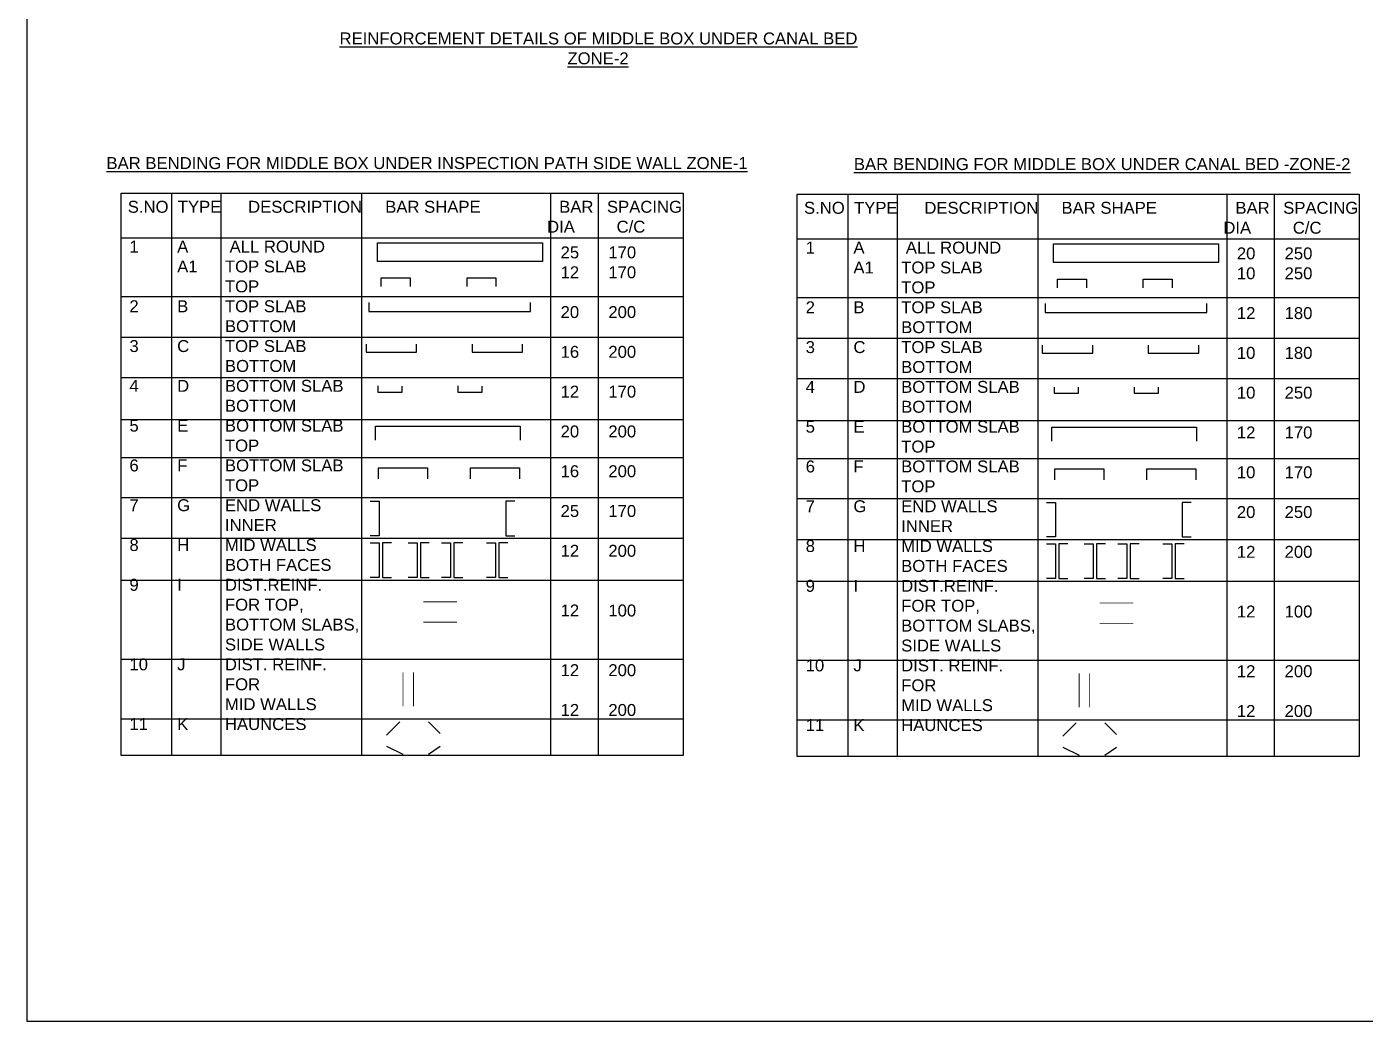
# Model space of a CAD drawing. Header units: millimetres. Extents: x 5124 to 2430164, y 2311 to 45642708.
# Drawn here: x 2326979 to 2360615, y 45591893 to 45616891 of the extents above; entities that cross this region are included whole.
import ezdxf

# ---------------------------------------------------------------- set-up
doc = ezdxf.new("R2010")
doc.units = ezdxf.units.MM
doc.header["$MEASUREMENT"] = 0
doc.linetypes.add('ACAD_ISO07W100', pattern=[3, 0, -3])
doc.layers.add('DRAWING', color=7, linetype='Continuous')
doc.layers.add('TEXT', color=7, linetype='Continuous')
doc.styles.get("Standard").update_dxf_attribs({"font": 'arial.ttf', "height": 280})

msp = doc.modelspace()

# ---------------------------------------------------------------- linework, layer by layer
at = {"layer": 'DRAWING'}
msp.add_lwpolyline([(2398937.7, 45642707.7), (2326979.3, 45642707.7), (2326979.3, 45591892.6), (2398937.7, 45591892.6)], close=True, dxfattribs=at)
at = {"layer": 'TEXT'}
for points in [[(2329348.6, 45612705.7), (2343472.3, 45612705.7), (2343472.3, 45598572.7), (2329348.6, 45598572.7)], [(2346343, 45612679.8), (2360466.7, 45612679.8), (2360466.7, 45598546.7), (2346343, 45598546.7)], [(2335789.4, 45611456.1), (2339937.6, 45611456.1), (2339937.6, 45610993.7), (2335789.4, 45610993.7)], [(2352783.8, 45611430.2), (2356932, 45611430.2), (2356932, 45610967.8), (2352783.8, 45610967.8)]]:
    msp.add_lwpolyline(points, close=True, dxfattribs=at)
for points in [[(2330619.9, 45612705.7), (2330619.9, 45598572.7)], [(2331858, 45612705.7), (2331858, 45598572.7)], [(2335390.7, 45612705.7), (2335390.7, 45598572.7)], [(2340144.2, 45612705.7), (2340144.2, 45598572.7)], [(2341336.4, 45612705.7), (2341336.4, 45598572.7)], [(2347614.3, 45612679.8), (2347614.3, 45598546.7)], [(2348852.4, 45612679.8), (2348852.4, 45598546.7)], [(2352385.1, 45612679.8), (2352385.1, 45598546.7)], [(2357138.6, 45612679.8), (2357138.6, 45598546.7)], [(2358330.9, 45612679.8), (2358330.9, 45598546.7)], [(2343472.3, 45611579.7), (2329348.6, 45611579.7)], [(2360466.7, 45611553.7), (2346343, 45611553.7)], [(2335886.9, 45610357.8), (2335886.9, 45610575.5), (2336614.5, 45610575.5), (2336614.5, 45610357.8)], [(2338043.5, 45610357.8), (2338043.5, 45610575.5), (2338771.1, 45610575.5), (2338771.1, 45610357.8)], [(2352881.3, 45610331.9), (2352881.3, 45610549.6), (2353608.9, 45610549.6), (2353608.9, 45610331.9)], [(2355038, 45610331.9), (2355038, 45610549.6), (2355765.5, 45610549.6), (2355765.5, 45610331.9)], [(2343472.3, 45610102.8), (2329348.6, 45610102.8)], [(2360466.7, 45610076.8), (2346343, 45610076.8)], [(2335575, 45609963.1), (2335575, 45609731.5), (2339640.7, 45609731.5), (2339640.7, 45609963.1)], [(2352569.4, 45609937.2), (2352569.4, 45609705.6), (2356635.1, 45609705.6), (2356635.1, 45609937.2)], [(2343472.3, 45609083.3), (2329348.6, 45609083.3)], [(2335505.8, 45608915.8), (2335505.8, 45608710.5), (2336773.2, 45608710.5), (2336773.2, 45608915.8)], [(2338169, 45608915.8), (2338169, 45608710.5), (2339436.4, 45608710.5), (2339436.4, 45608915.8)], [(2360466.7, 45609057.4), (2346343, 45609057.4)], [(2352500.2, 45608889.9), (2352500.2, 45608684.6), (2353767.6, 45608684.6), (2353767.6, 45608889.9)], [(2355163.4, 45608889.9), (2355163.4, 45608684.6), (2356430.8, 45608684.6), (2356430.8, 45608889.9)], [(2343472.3, 45608067.6), (2329348.6, 45608067.6)], [(2335801.5, 45607860.5), (2335801.5, 45607702.2), (2336416.5, 45607702.2), (2336416.5, 45607854.2)], [(2337811.2, 45607860.5), (2337811.2, 45607702.2), (2338426.2, 45607702.2), (2338426.2, 45607854.2)], [(2360466.7, 45608041.6), (2346343, 45608041.6)], [(2352796, 45607834.6), (2352796, 45607676.3), (2353410.9, 45607676.3), (2353410.9, 45607828.2)], [(2354805.6, 45607834.6), (2354805.6, 45607676.3), (2355420.6, 45607676.3), (2355420.6, 45607828.2)], [(2343472.3, 45607010.5), (2329348.6, 45607010.5)], [(2335745.6, 45606502.6), (2335745.6, 45606850.3), (2339376.7, 45606850.3), (2339376.7, 45606502.6)], [(2360466.7, 45606984.6), (2346343, 45606984.6)], [(2352740, 45606476.6), (2352740, 45606824.3), (2356371.2, 45606824.3), (2356371.2, 45606476.6)], [(2343472.3, 45606057.9), (2329348.6, 45606057.9)], [(2335821.8, 45605525.4), (2335821.8, 45605803.9), (2337048.6, 45605803.9), (2337048.6, 45605525.4)], [(2338134.6, 45605525.4), (2338134.6, 45605803.9), (2339361.4, 45605803.9), (2339361.4, 45605525.4)], [(2360466.7, 45606031.9), (2346343, 45606031.9)], [(2352816.2, 45605499.5), (2352816.2, 45605778), (2354043, 45605778), (2354043, 45605499.5)], [(2355129, 45605499.5), (2355129, 45605778), (2356355.8, 45605778), (2356355.8, 45605499.5)], [(2343472.3, 45605051.5), (2329348.6, 45605051.5)], [(2335610.8, 45604961.5), (2335835.1, 45604961.5), (2335835.1, 45604092.1), (2335610.8, 45604092.1)], [(2339246.7, 45604961.5), (2339022.4, 45604961.5), (2339022.4, 45604092.1), (2339246.7, 45604092.1)], [(2360466.7, 45605025.5), (2346343, 45605025.5)], [(2352605.2, 45604935.5), (2352829.5, 45604935.5), (2352829.5, 45604066.1), (2352605.2, 45604066.1)], [(2356241.1, 45604935.5), (2356016.8, 45604935.5), (2356016.8, 45604066.1), (2356241.1, 45604066.1)], [(2343472.3, 45604023.3), (2329348.6, 45604023.3)], [(2335610.8, 45603918.3), (2335835.1, 45603918.3), (2335835.1, 45603048.9), (2335610.8, 45603048.9)], [(2336143.5, 45603918.3), (2335919.2, 45603918.3), (2335919.2, 45603048.9), (2336143.5, 45603048.9)], [(2336561.8, 45603918.3), (2336786.2, 45603918.3), (2336786.2, 45603048.9), (2336561.8, 45603048.9)], [(2337094.6, 45603918.3), (2336870.2, 45603918.3), (2336870.2, 45603048.9), (2337094.6, 45603048.9)], [(2337404.1, 45603918.3), (2337628.4, 45603918.3), (2337628.4, 45603048.9), (2337404.1, 45603048.9)], [(2337936.8, 45603918.3), (2337712.5, 45603918.3), (2337712.5, 45603048.9), (2337936.8, 45603048.9)], [(2338535.8, 45603918.3), (2338760.2, 45603918.3), (2338760.2, 45603048.9), (2338535.8, 45603048.9)], [(2339068.6, 45603918.3), (2338844.2, 45603918.3), (2338844.2, 45603048.9), (2339068.6, 45603048.9)], [(2360466.7, 45603997.3), (2346343, 45603997.3)], [(2352605.2, 45603892.4), (2352829.5, 45603892.4), (2352829.5, 45603023), (2352605.2, 45603023)], [(2353138, 45603892.4), (2352913.6, 45603892.4), (2352913.6, 45603023), (2353138, 45603023)], [(2353556.2, 45603892.4), (2353780.6, 45603892.4), (2353780.6, 45603023), (2353556.2, 45603023)], [(2354089, 45603892.4), (2353864.7, 45603892.4), (2353864.7, 45603023), (2354089, 45603023)], [(2354398.5, 45603892.4), (2354622.8, 45603892.4), (2354622.8, 45603023), (2354398.5, 45603023)], [(2354931.2, 45603892.4), (2354706.9, 45603892.4), (2354706.9, 45603023), (2354931.2, 45603023)], [(2355530.2, 45603892.4), (2355754.6, 45603892.4), (2355754.6, 45603023), (2355530.2, 45603023)], [(2356063, 45603892.4), (2355838.6, 45603892.4), (2355838.6, 45603023), (2356063, 45603023)], [(2343472.3, 45602968.1), (2329348.6, 45602968.1)], [(2360466.7, 45602942.1), (2346343, 45602942.1)], [(2343472.3, 45600989.5), (2329348.6, 45600989.5)], [(2360466.7, 45600963.6), (2346343, 45600963.6)], [(2343472.3, 45599487.3), (2329348.6, 45599487.3)], [(2336353.6, 45599416.6), (2336019.4, 45599086.3)], [(2337073.7, 45599416.6), (2337371.1, 45599123.9)], [(2360466.7, 45599461.3), (2346343, 45599461.3)], [(2353348, 45599390.7), (2353013.8, 45599060.3)], [(2354068.1, 45599390.7), (2354365.5, 45599097.9)], [(2336019.4, 45598808.4), (2336429, 45598606.5)], [(2337073.7, 45598606.5), (2337371.1, 45598808.4)], [(2353013.8, 45598782.5), (2353423.4, 45598580.5)], [(2354068.1, 45598580.5), (2354365.5, 45598782.5)]]:
    msp.add_lwpolyline(points, dxfattribs=at)
at = {"layer": 'TEXT', "linetype": 'ACAD_ISO07W100', "ltscale": 50, "const_width": 20}
for points in [[(2336943.4, 45602434.2), (2337794.3, 45602434.2)], [(2353937.8, 45602408.3), (2354788.7, 45602408.3)], [(2336943.4, 45601922.5), (2337794.3, 45601922.5)], [(2353937.8, 45601896.5), (2354788.7, 45601896.5)], [(2336432.2, 45600661.2), (2336432.2, 45599810.3)], [(2336696.8, 45600661.2), (2336696.8, 45599810.3)], [(2353426.6, 45600635.3), (2353426.6, 45599784.4)], [(2353691.2, 45600635.3), (2353691.2, 45599784.4)]]:
    msp.add_lwpolyline(points, dxfattribs=at)

# ---------------------------------------------------------------- texts
at = {"layer": 'TEXT', "char_height": 300, "attachment_point": 1}
for s, insert, width in [('\\pi17.973;{\\LREINFORCEMENT DETAILS OF MIDDLE BOX UNDER CANAL BED\\P\\pi5745.8;ZONE-2}', (2334821.5, 45616746.8), 12997.952), ('\\pi1.5;{\\L BAR BENDING FOR MIDDLE BOX UNDER INSPECTION PATH SIDE WALL ZONE-1}', (2328863.9, 45613614.4), 16156.956), ('\\pi1790.4;{\\L BAR BENDING FOR MIDDLE BOX UNDER CANAL BED -ZONE-2}', (2345858.3, 45613588.5), 16156.956), ('\\pi1157.8;S.NO  TYPE^I     DESCRIPTION     BAR SHAPE^I^IBAR^ISPACING\\P\\pi1604.6;^I^I^I^I^I^I^I                  DIA         C/C\\P\\pi0;^I1^IA^I ALL ROUND^I^I\\P^I^IA1^ITOP SLAB\\P^I^I^ITOP\\P^I2^IB^ITOP SLAB\\P^I^I^IBOTTOM\\P^I3^IC^ITOP SLAB\\P^I^I^IBOTTOM\\P^I4^ID^IBOTTOM SLAB\\P^I^I^IBOTTOM\\P^I5^IE^IBOTTOM SLAB\\P^I^I^ITOP\\P^I6^IF^IBOTTOM SLAB\\P^I^I^ITOP\\P^I7^IG^IEND WALLS\\P^I^I^IINNER\\P^I8^IH^IMID WALLS\\P^I^I^IBOTH FACES\\P^I9^II^IDIST.REINF.\\P^I^I^IFOR TOP,\\P^I^I^IBOTTOM SLABS,\\P^I^I^ISIDE WALLS\\P^I10^IJ^IDIST. REINF.\\P^I^I^IFOR\\P^I^I^IMID WALLS\\P^I11^IK^IHAUNCES\\P\\P^I', (2328359.2, 45612515.4), 16156.956), ('\\pi1157.8;S.NO  TYPE^I     DESCRIPTION     BAR SHAPE^I^IBAR^ISPACING\\P\\pi1604.6;^I^I^I^I^I^I^I                  DIA         C/C\\P\\pi0;^I1^IA^I ALL ROUND^I^I\\P^I^IA1^ITOP SLAB\\P^I^I^ITOP\\P^I2^IB^ITOP SLAB\\P^I^I^IBOTTOM\\P^I3^IC^ITOP SLAB\\P^I^I^IBOTTOM\\P^I4^ID^IBOTTOM SLAB\\P^I^I^IBOTTOM\\P^I5^IE^IBOTTOM SLAB\\P^I^I^ITOP\\P^I6^IF^IBOTTOM SLAB\\P^I^I^ITOP\\P^I7^IG^IEND WALLS\\P^I^I^IINNER\\P^I8^IH^IMID WALLS\\P^I^I^IBOTH FACES\\P^I9^II^IDIST.REINF.\\P^I^I^IFOR TOP,\\P^I^I^IBOTTOM SLABS,\\P^I^I^ISIDE WALLS\\P^I10^IJ^IDIST. REINF.\\P^I^I^IFOR\\P^I^I^IMID WALLS\\P^I11^IK^IHAUNCES\\P\\P^I', (2345353.6, 45612489.4), 16156.956), ('^I25^I170^I^I^I\\P^I12^I170^I\\P^I^I^I\\P^I20^I200^I\\P^I^I^I\\P^I16^I200^I\\P^I^I^I\\P^I12^I170^I\\P^I^I^I\\P^I20^I200^I\\P^I^I^I\\P^I16^I200^I\\P^I^I^I\\P^I25^I170^I\\P^I^I^I\\P^I12^I200^I\\P^I^I^I\\P\\P^I12^I100\\P^I^I^I^I\\P^I^I^I\\P^I12^I200^I\\P^I^I^I^I^I^I\\P^I12^I200^I\\P\\P^I', (2339194.6, 45611369.3), 6003), ('^I20^I250^I^I^I\\P^I10^I250^I\\P^I^I^I\\P^I12^I180^I\\P^I^I^I\\P^I10^I180^I\\P^I^I^I\\P^I10^I250^I\\P^I^I^I\\P^I12^I170^I\\P^I^I^I\\P^I10^I170^I\\P^I^I^I\\P^I20^I250^I\\P^I^I^I\\P^I12^I200^I\\P^I^I^I\\P\\P^I12^I100\\P^I^I^I^I\\P^I^I^I\\P^I12^I200^I\\P^I^I^I^I^I^I\\P^I12^I200^I\\P\\P^I', (2356189, 45611343.4), 6003)]:
    msp.add_mtext(s, dxfattribs=dict(at, insert=insert, width=width))

doc.saveas('drawing.dxf')
